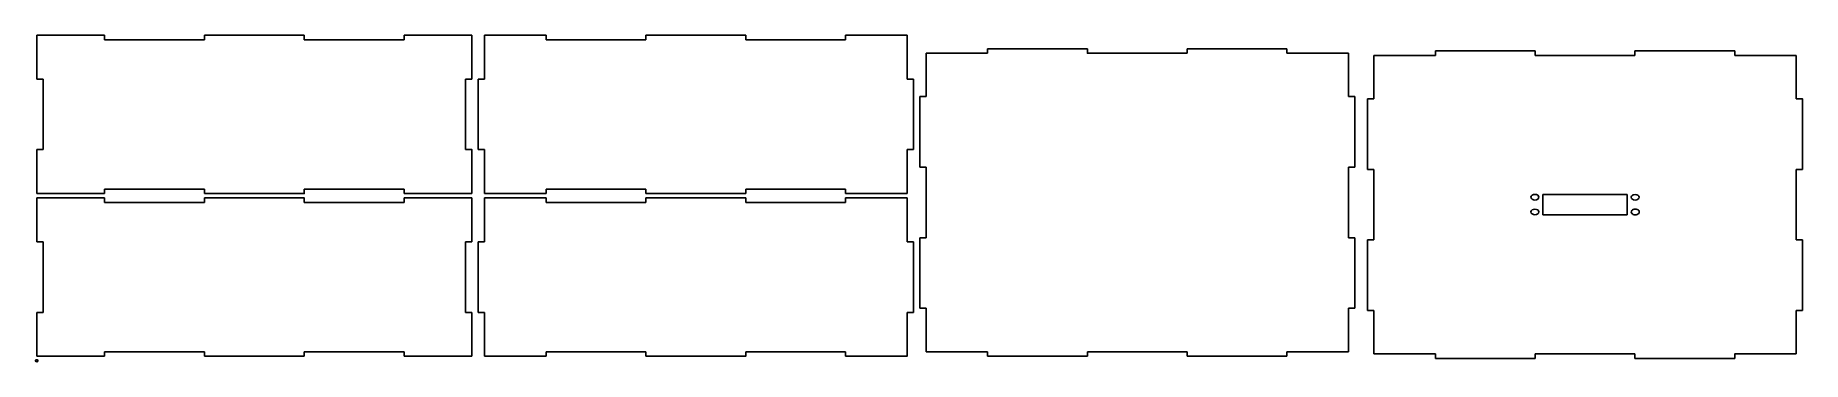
# Model space of a CAD drawing. Extents: x 0 to 2365, y 0 to 438.
import ezdxf

# ---------------------------------------------------------------- set-up
doc = ezdxf.new("R2010")
doc.units = 0
doc.layers.add('Capa_1', color=7, linetype='CONTINUOUS')

msp = doc.modelspace()

# ---------------------------------------------------------------- linework, layer by layer
at = {"layer": 'Capa_1', "color": 1}
for points in [[(93.030543, 437.667303), (2.238241, 437.667303)], [(2.238241, 437.667303), (2.238241, 378.915283)], [(93.030543, 431.686242), (93.030543, 437.667303)], [(226.570013, 431.686242), (93.030543, 431.686242)], [(360.109482, 437.667303), (226.570013, 437.667303)], [(226.570013, 437.667303), (226.570013, 431.686242)], [(360.109482, 431.686242), (360.109482, 437.667303)], [(493.648203, 431.686242), (360.109482, 431.686242)], [(493.648203, 437.667303), (493.648203, 431.686242)], [(584.441254, 437.667303), (493.648203, 437.667303)], [(584.441254, 378.915283), (584.441254, 437.667303)], [(601.398492, 437.667303), (601.398492, 378.915283)], [(683.712549, 437.667303), (601.398492, 437.667303)], [(683.712549, 431.686242), (683.712549, 437.667303)], [(817.250523, 431.686242), (683.712549, 431.686242)], [(950.787749, 431.686242), (950.787749, 437.667303), (817.250523, 437.667303)], [(817.250523, 437.667303), (817.250523, 431.686242)], [(1084.332453, 431.686242), (950.787749, 431.686242)], [(1084.332453, 437.667303), (1084.332453, 431.686242)], [(1166.647258, 437.667303), (1084.332453, 437.667303)], [(1166.647258, 378.915283), (1166.647258, 437.667303)], [(1274.393808, 413.690128), (1192.079003, 413.690128)], [(1192.079003, 413.690128), (1192.079003, 355.414476)], [(1274.393808, 419.671189), (1274.393808, 413.690128)], [(1407.931034, 419.671189), (1274.393808, 419.671189)], [(1541.475737, 413.690128), (1407.931034, 413.690128), (1407.931034, 419.671189)], [(1541.475737, 419.671189), (1541.475737, 413.690128)], [(1675.012963, 419.671189), (1541.475737, 419.671189)], [(1675.012963, 413.690128), (1675.012963, 419.671189)], [(1757.327768, 413.690128), (1675.012963, 413.690128)], [(1757.327768, 355.414476), (1757.327768, 413.690128)], [(1873.561537, 410.778991), (1791.246732, 410.778991)], [(1791.246732, 410.778991), (1791.246732, 352.50334)], [(1873.561537, 416.760053), (1873.561537, 410.778991)], [(2007.098763, 416.760053), (1873.561537, 416.760053)], [(2007.098763, 410.778991), (2007.098763, 416.760053)], [(2140.635989, 410.778991), (2007.098763, 410.778991)], [(2140.635989, 416.760053), (2140.635989, 410.778991)], [(2274.173215, 416.760053), (2140.635989, 416.760053)], [(2274.173215, 410.778991), (2274.173215, 416.760053)], [(2356.488019, 410.778991), (2274.173215, 410.778991)], [(2356.488019, 352.50334), (2356.488019, 410.778991)], [(2.238241, 378.915283), (10.716935, 378.915283)], [(10.716935, 378.915283), (10.716935, 284.382755)], [(575.96226, 284.382755), (575.96226, 378.915283)], [(575.96226, 378.915283), (584.441254, 378.915283)], [(592.919499, 378.915283), (592.919499, 284.382755)], [(601.398492, 378.915283), (592.919499, 378.915283)], [(1175.119521, 378.915283), (1166.647258, 378.915283)], [(1175.119521, 284.382755), (1175.119521, 378.915283)], [(1192.079003, 355.414476), (1183.599262, 355.414476)], [(1183.599262, 355.414476), (1183.599262, 260.881947)], [(1765.807509, 355.414476), (1757.327768, 355.414476)], [(1765.807509, 260.881947), (1765.807509, 355.414476)], [(1782.766991, 352.50334), (1782.766991, 257.970811)], [(1791.246732, 352.50334), (1782.766991, 352.50334)], [(2364.96776, 257.970811), (2364.96776, 352.50334), (2356.488019, 352.50334)], [(10.716935, 284.382755), (2.238241, 284.382755)], [(2.238241, 284.382755), (2.238241, 225.630735)], [(584.441254, 225.630735), (584.441254, 284.382755), (575.96226, 284.382755)], [(592.919499, 284.382755), (601.398492, 284.382755)], [(601.398492, 284.382755), (601.398492, 225.630735)], [(1166.647258, 284.382755), (1175.119521, 284.382755)], [(1166.647258, 225.630735), (1166.647258, 284.382755)], [(1183.599262, 260.881947), (1192.079003, 260.881947)], [(1192.079003, 260.881947), (1192.079003, 166.349418)], [(1757.327768, 260.881947), (1765.807509, 260.881947)], [(1757.327768, 166.349418), (1757.327768, 260.881947)], [(1782.766991, 257.970811), (1791.246732, 257.970811)], [(1791.246732, 257.970811), (1791.246732, 163.438282)], [(2356.488019, 257.970811), (2364.96776, 257.970811)], [(2356.488019, 163.438282), (2356.488019, 257.970811)], [(2.238241, 225.630735), (93.030543, 225.630735)], [(2.238241, 219.649673), (2.238241, 160.844724)], [(93.030543, 219.649673), (2.238241, 219.649673)], [(93.030543, 225.630735), (93.030543, 231.611796)], [(93.030543, 231.611796), (226.570013, 231.611796)], [(93.030543, 213.615682), (93.030543, 219.649673)], [(226.570013, 213.615682), (93.030543, 213.615682)], [(226.570013, 225.630735), (360.109482, 225.630735), (360.109482, 231.611796)], [(226.570013, 231.611796), (226.570013, 225.630735)], [(360.109482, 213.615682), (360.109482, 219.649673), (226.570013, 219.649673)], [(226.570013, 219.649673), (226.570013, 213.615682)], [(360.109482, 231.611796), (493.648203, 231.611796)], [(493.648203, 213.615682), (360.109482, 213.615682)], [(493.648203, 231.611796), (493.648203, 225.630735)], [(493.648203, 225.630735), (584.441254, 225.630735)], [(493.648203, 219.649673), (493.648203, 213.615682)], [(584.441254, 219.649673), (493.648203, 219.649673)], [(584.441254, 160.844724), (584.441254, 219.649673)], [(601.398492, 225.630735), (683.712549, 225.630735)], [(683.712549, 219.649673), (601.398492, 219.649673)], [(601.398492, 219.649673), (601.398492, 160.844724)], [(683.712549, 225.630735), (683.712549, 231.611796)], [(683.712549, 231.611796), (817.250523, 231.611796)], [(683.712549, 213.615682), (683.712549, 219.649673)], [(817.250523, 213.615682), (683.712549, 213.615682)], [(817.250523, 231.611796), (817.250523, 225.630735)], [(817.250523, 225.630735), (950.787749, 225.630735)], [(950.787749, 219.649673), (817.250523, 219.649673)], [(817.250523, 219.649673), (817.250523, 213.615682)], [(950.787749, 225.630735), (950.787749, 231.611796)], [(950.787749, 231.611796), (1084.332453, 231.611796)], [(950.787749, 213.615682), (950.787749, 219.649673)], [(1084.332453, 213.615682), (950.787749, 213.615682)], [(1084.332453, 231.611796), (1084.332453, 225.630735)], [(1084.332453, 225.630735), (1166.647258, 225.630735)], [(1166.647258, 219.649673), (1084.332453, 219.649673), (1084.332453, 213.615682)], [(1166.647258, 160.844724), (1166.647258, 219.649673)], [(2130.391504, 224.413351), (2017.343247, 224.413351)], [(2017.343247, 196.995742), (2017.343247, 224.413351)], [(2130.391504, 224.413351), (2130.391504, 196.995742)], [(2140.987442, 224.413351), (2140.987442, 224.307491)], [(2006.74731, 197.101601), (2006.74731, 196.995742)], [(2017.343247, 196.995742), (2130.391504, 196.995742)], [(2140.987442, 197.154531), (2140.987442, 196.995742)], [(1183.599262, 166.349418), (1183.599262, 71.869819)], [(1192.079003, 166.349418), (1183.599262, 166.349418)], [(1765.807509, 166.349418), (1757.327768, 166.349418)], [(1765.807509, 71.869819), (1765.807509, 166.349418)], [(2.238241, 160.844724), (10.716935, 160.844724)], [(10.716935, 160.844724), (10.716935, 66.365125)], [(575.96226, 160.844724), (584.441254, 160.844724)], [(575.96226, 66.365125), (575.96226, 160.844724)], [(592.919499, 160.844724), (592.919499, 66.365125)], [(601.398492, 160.844724), (592.919499, 160.844724)], [(1175.119521, 160.844724), (1166.647258, 160.844724)], [(1175.119521, 66.365125), (1175.119521, 160.844724)], [(1791.246732, 163.438282), (1782.766991, 163.438282)], [(1782.766991, 163.438282), (1782.766991, 68.958683)], [(2364.96776, 163.438282), (2356.488019, 163.438282)], [(2364.96776, 68.958683), (2364.96776, 163.438282)], [(1183.599262, 71.869819), (1192.079003, 71.869819)], [(1192.079003, 71.869819), (1192.079003, 13.594167)], [(1757.327768, 71.869819), (1765.807509, 71.869819)], [(1757.327768, 13.594167), (1757.327768, 71.869819)], [(2.238241, 66.365125), (2.238241, 7.560176)], [(10.716935, 66.365125), (2.238241, 66.365125)], [(584.441254, 66.365125), (575.96226, 66.365125)], [(584.441254, 7.560176), (584.441254, 66.365125)], [(592.919499, 66.365125), (601.398492, 66.365125)], [(601.398492, 66.365125), (601.398492, 7.560176)], [(1084.332453, 7.560176), (1166.647258, 7.560176), (1166.647258, 66.365125)], [(1166.647258, 66.365125), (1175.119521, 66.365125)], [(1782.766991, 68.958683), (1791.246732, 68.958683)], [(1791.246732, 68.958683), (1791.246732, 10.683031)], [(2356.488019, 68.958683), (2364.96776, 68.958683)], [(2356.488019, 10.683031), (2356.488019, 68.958683)], [(2.238241, 7.560176), (93.030543, 7.560176)], [(93.030543, 13.594167), (226.570013, 13.594167)], [(93.030543, 7.560176), (93.030543, 13.594167)], [(226.570013, 13.594167), (226.570013, 7.560176)], [(226.570013, 7.560176), (360.109482, 7.560176)], [(360.109482, 13.594167), (493.648203, 13.594167)], [(360.109482, 7.560176), (360.109482, 13.594167)], [(493.648203, 13.594167), (493.648203, 7.560176)], [(493.648203, 7.560176), (584.441254, 7.560176)], [(601.398492, 7.560176), (683.712549, 7.560176)], [(683.712549, 7.560176), (683.712549, 13.594167)], [(683.712549, 13.594167), (817.250523, 13.594167)], [(817.250523, 13.594167), (817.250523, 7.560176)], [(817.250523, 7.560176), (950.787749, 7.560176), (950.787749, 13.594167)], [(950.787749, 13.594167), (1084.332453, 13.594167)], [(1084.332453, 13.594167), (1084.332453, 7.560176)], [(1192.079003, 13.594167), (1274.393808, 13.594167)], [(1274.393808, 13.594167), (1274.393808, 7.560176)], [(1274.393808, 7.560176), (1407.931034, 7.560176)], [(1407.931034, 7.560176), (1407.931034, 13.594167)], [(1407.931034, 13.594167), (1541.475737, 13.594167)], [(1541.475737, 13.594167), (1541.475737, 7.560176)], [(1541.475737, 7.560176), (1675.012963, 7.560176)], [(1675.012963, 13.594167), (1757.327768, 13.594167)], [(1675.012963, 7.560176), (1675.012963, 13.594167)], [(1791.246732, 10.683031), (1873.561537, 10.683031)], [(1873.561537, 10.683031), (1873.561537, 4.649039)], [(1873.561537, 4.649039), (2007.098763, 4.649039)], [(2007.098763, 10.683031), (2140.635989, 10.683031)], [(2007.098763, 4.649039), (2007.098763, 10.683031)], [(2140.635989, 10.683031), (2140.635989, 4.649039)], [(2140.635989, 4.649039), (2274.173215, 4.649039)], [(2274.173215, 4.649039), (2274.173215, 10.683031), (2356.488019, 10.683031)]]:
    msp.add_lwpolyline(points, dxfattribs=at)
for points in [[(2006.74731, 224.413351)], [(2012.071301, 220.654809)], [(2146.228056, 220.543128)], [(2012.071301, 200.881844)], [(2146.317116, 200.904074)], [(4.107672, 1.580702)], [(4.107672, 1.580702), (4.107672, 1.580702)], [(4.107672, 1.580702), (4.107672, 1.580702)], [(4.107672, 1.580702), (4.107672, 1.580702)], [(4.107672, 1.580702), (4.107672, 1.580702)], [(4.107672, 1.580702), (4.107672, 1.580702)], [(4.107672, 1.580702)]]:
    msp.add_lwpolyline(points, close=True, dxfattribs=at)
for points in [[(2006.74387, 224.419423), (2003.805092, 224.419423), (2001.421363, 222.734968), (2001.416439, 220.654809)], [(2001.416439, 220.654809), (2001.421363, 218.574651), (2003.805092, 216.890195), (2006.74387, 216.890195)], [(2012.071301, 220.654809), (2012.066377, 222.734968), (2009.682648, 224.419423), (2006.74387, 224.419423)], [(2006.74387, 216.890195), (2009.682648, 216.890195), (2012.066377, 218.574651), (2012.071301, 220.654809)], [(2140.900625, 224.307742), (2137.961848, 224.307742), (2135.578118, 222.623286), (2135.573194, 220.543128)], [(2135.573194, 220.543128), (2135.578118, 218.462969), (2137.961848, 216.778514), (2140.900625, 216.778514)], [(2146.228056, 220.543128), (2146.223132, 222.623286), (2143.839403, 224.307742), (2140.900625, 224.307742)], [(2140.900625, 216.778514), (2143.839403, 216.778514), (2146.223132, 218.462969), (2146.228056, 220.543128)], [(2006.74387, 204.646458), (2003.805092, 204.646458), (2001.421363, 202.962002), (2001.416439, 200.881844)], [(2001.416439, 200.881844), (2001.421363, 198.801685), (2003.805092, 197.11723), (2006.74387, 197.11723)], [(2012.071301, 200.881844), (2012.066377, 202.962002), (2009.682648, 204.646458), (2006.74387, 204.646458)], [(2006.74387, 197.11723), (2009.682648, 197.11723), (2012.066377, 198.801685), (2012.071301, 200.881844)], [(2138.325914, 204.169816), (2136.677589, 203.4962), (2135.662179, 202.251306), (2135.662179, 200.904074)], [(2135.662179, 200.904074), (2135.662179, 199.556842), (2136.677589, 198.311949), (2138.325914, 197.638333)], [(2143.653382, 204.169816), (2142.005057, 204.843432), (2139.974238, 204.843432), (2138.325914, 204.169816)], [(2138.325914, 197.638333), (2139.974238, 196.964717), (2142.005057, 196.964717), (2143.653382, 197.638333)], [(2146.317116, 200.904074), (2146.317116, 202.251306), (2145.301706, 203.4962), (2143.653382, 204.169816)], [(2143.653382, 197.638333), (2145.301706, 198.311949), (2146.317116, 199.556842), (2146.317116, 200.904074)], [(1.303525, 2.726665), (0.725121, 2.49029), (0.368809, 2.053451), (0.368809, 1.580702)], [(1.303525, 2.726665), (0.725121, 2.49029), (0.368809, 2.053451), (0.368809, 1.580702)], [(1.303525, 2.726665), (0.725121, 2.49029), (0.368809, 2.053451), (0.368809, 1.580702)], [(1.303525, 2.726665), (0.725121, 2.49029), (0.368809, 2.053451), (0.368809, 1.580702)], [(1.303525, 2.726665), (0.725121, 2.49029), (0.368809, 2.053451), (0.368809, 1.580702)], [(1.303525, 2.726665), (0.725121, 2.49029), (0.368809, 2.053451), (0.368809, 1.580702)], [(1.303525, 2.726665), (0.725121, 2.49029), (0.368809, 2.053451), (0.368809, 1.580702)], [(1.303525, 2.726665), (0.725121, 2.49029), (0.368809, 2.053451), (0.368809, 1.580702)], [(1.303525, 2.726665), (0.725121, 2.49029), (0.368809, 2.053451), (0.368809, 1.580702)], [(1.303525, 2.726665), (0.725121, 2.49029), (0.368809, 2.053451), (0.368809, 1.580702)], [(1.303525, 2.726665), (0.725121, 2.49029), (0.368809, 2.053451), (0.368809, 1.580702)], [(1.303525, 2.726665), (0.725121, 2.49029), (0.368809, 2.053451), (0.368809, 1.580702)], [(0.368809, 1.580702), (0.368809, 1.107953), (0.725121, 0.671114), (1.303525, 0.434739)], [(0.368809, 1.580702), (0.368809, 1.107953), (0.725121, 0.671114), (1.303525, 0.434739)], [(0.368809, 1.580702), (0.368809, 1.107953), (0.725121, 0.671114), (1.303525, 0.434739)], [(0.368809, 1.580702), (0.368809, 1.107953), (0.725121, 0.671114), (1.303525, 0.434739)], [(0.368809, 1.580702), (0.368809, 1.107953), (0.725121, 0.671114), (1.303525, 0.434739)], [(0.368809, 1.580702), (0.368809, 1.107953), (0.725121, 0.671114), (1.303525, 0.434739)], [(0.368809, 1.580702), (0.368809, 1.107953), (0.725121, 0.671114), (1.303525, 0.434739)], [(0.368809, 1.580702), (0.368809, 1.107953), (0.725121, 0.671114), (1.303525, 0.434739)], [(0.368809, 1.580702), (0.368809, 1.107953), (0.725121, 0.671114), (1.303525, 0.434739)], [(0.368809, 1.580702), (0.368809, 1.107953), (0.725121, 0.671114), (1.303525, 0.434739)], [(0.368809, 1.580702), (0.368809, 1.107953), (0.725121, 0.671114), (1.303525, 0.434739)], [(0.368809, 1.580702), (0.368809, 1.107953), (0.725121, 0.671114), (1.303525, 0.434739)], [(3.172957, 2.726665), (2.594552, 2.963039), (1.881929, 2.963039), (1.303525, 2.726665)], [(3.172957, 2.726665), (2.594552, 2.963039), (1.881929, 2.963039), (1.303525, 2.726665)], [(3.172957, 2.726665), (2.594552, 2.963039), (1.881929, 2.963039), (1.303525, 2.726665)], [(3.172957, 2.726665), (2.594552, 2.963039), (1.881929, 2.963039), (1.303525, 2.726665)], [(3.172957, 2.726665), (2.594552, 2.963039), (1.881929, 2.963039), (1.303525, 2.726665)], [(3.172957, 2.726665), (2.594552, 2.963039), (1.881929, 2.963039), (1.303525, 2.726665)], [(3.172957, 2.726665), (2.594552, 2.963039), (1.881929, 2.963039), (1.303525, 2.726665)], [(3.172957, 2.726665), (2.594552, 2.963039), (1.881929, 2.963039), (1.303525, 2.726665)], [(3.172957, 2.726665), (2.594552, 2.963039), (1.881929, 2.963039), (1.303525, 2.726665)], [(3.172957, 2.726665), (2.594552, 2.963039), (1.881929, 2.963039), (1.303525, 2.726665)], [(3.172957, 2.726665), (2.594552, 2.963039), (1.881929, 2.963039), (1.303525, 2.726665)], [(3.172957, 2.726665), (2.594552, 2.963039), (1.881929, 2.963039), (1.303525, 2.726665)], [(1.303525, 0.434739), (1.881929, 0.198365), (2.594552, 0.198365), (3.172957, 0.434739)], [(1.303525, 0.434739), (1.881929, 0.198365), (2.594552, 0.198365), (3.172957, 0.434739)], [(1.303525, 0.434739), (1.881929, 0.198365), (2.594552, 0.198365), (3.172957, 0.434739)], [(1.303525, 0.434739), (1.881929, 0.198365), (2.594552, 0.198365), (3.172957, 0.434739)], [(1.303525, 0.434739), (1.881929, 0.198365), (2.594552, 0.198365), (3.172957, 0.434739)], [(1.303525, 0.434739), (1.881929, 0.198365), (2.594552, 0.198365), (3.172957, 0.434739)], [(1.303525, 0.434739), (1.881929, 0.198365), (2.594552, 0.198365), (3.172957, 0.434739)], [(1.303525, 0.434739), (1.881929, 0.198365), (2.594552, 0.198365), (3.172957, 0.434739)], [(1.303525, 0.434739), (1.881929, 0.198365), (2.594552, 0.198365), (3.172957, 0.434739)], [(1.303525, 0.434739), (1.881929, 0.198365), (2.594552, 0.198365), (3.172957, 0.434739)], [(1.303525, 0.434739), (1.881929, 0.198365), (2.594552, 0.198365), (3.172957, 0.434739)], [(1.303525, 0.434739), (1.881929, 0.198365), (2.594552, 0.198365), (3.172957, 0.434739)], [(4.107672, 1.580702), (4.107672, 2.053451), (3.751361, 2.49029), (3.172957, 2.726665)], [(4.107672, 1.580702), (4.107672, 2.053451), (3.751361, 2.49029), (3.172957, 2.726665)], [(4.107672, 1.580702), (4.107672, 2.053451), (3.751361, 2.49029), (3.172957, 2.726665)], [(4.107672, 1.580702), (4.107672, 2.053451), (3.751361, 2.49029), (3.172957, 2.726665)], [(4.107672, 1.580702), (4.107672, 2.053451), (3.751361, 2.49029), (3.172957, 2.726665)], [(4.107672, 1.580702), (4.107672, 2.053451), (3.751361, 2.49029), (3.172957, 2.726665)], [(4.107672, 1.580702), (4.107672, 2.053451), (3.751361, 2.49029), (3.172957, 2.726665)], [(4.107672, 1.580702), (4.107672, 2.053451), (3.751361, 2.49029), (3.172957, 2.726665)], [(4.107672, 1.580702), (4.107672, 2.053451), (3.751361, 2.49029), (3.172957, 2.726665)], [(4.107672, 1.580702), (4.107672, 2.053451), (3.751361, 2.49029), (3.172957, 2.726665)], [(4.107672, 1.580702), (4.107672, 2.053451), (3.751361, 2.49029), (3.172957, 2.726665)], [(4.107672, 1.580702), (4.107672, 2.053451), (3.751361, 2.49029), (3.172957, 2.726665)], [(3.172957, 0.434739), (3.751361, 0.671114), (4.107672, 1.107953), (4.107672, 1.580702)], [(3.172957, 0.434739), (3.751361, 0.671114), (4.107672, 1.107953), (4.107672, 1.580702)], [(3.172957, 0.434739), (3.751361, 0.671114), (4.107672, 1.107953), (4.107672, 1.580702)], [(3.172957, 0.434739), (3.751361, 0.671114), (4.107672, 1.107953), (4.107672, 1.580702)], [(3.172957, 0.434739), (3.751361, 0.671114), (4.107672, 1.107953), (4.107672, 1.580702)], [(3.172957, 0.434739), (3.751361, 0.671114), (4.107672, 1.107953), (4.107672, 1.580702)], [(3.172957, 0.434739), (3.751361, 0.671114), (4.107672, 1.107953), (4.107672, 1.580702)], [(3.172957, 0.434739), (3.751361, 0.671114), (4.107672, 1.107953), (4.107672, 1.580702)], [(3.172957, 0.434739), (3.751361, 0.671114), (4.107672, 1.107953), (4.107672, 1.580702)], [(3.172957, 0.434739), (3.751361, 0.671114), (4.107672, 1.107953), (4.107672, 1.580702)], [(3.172957, 0.434739), (3.751361, 0.671114), (4.107672, 1.107953), (4.107672, 1.580702)], [(3.172957, 0.434739), (3.751361, 0.671114), (4.107672, 1.107953), (4.107672, 1.580702)]]:
    msp.add_open_spline(points, degree=3, dxfattribs=at)

doc.saveas('drawing.dxf')
